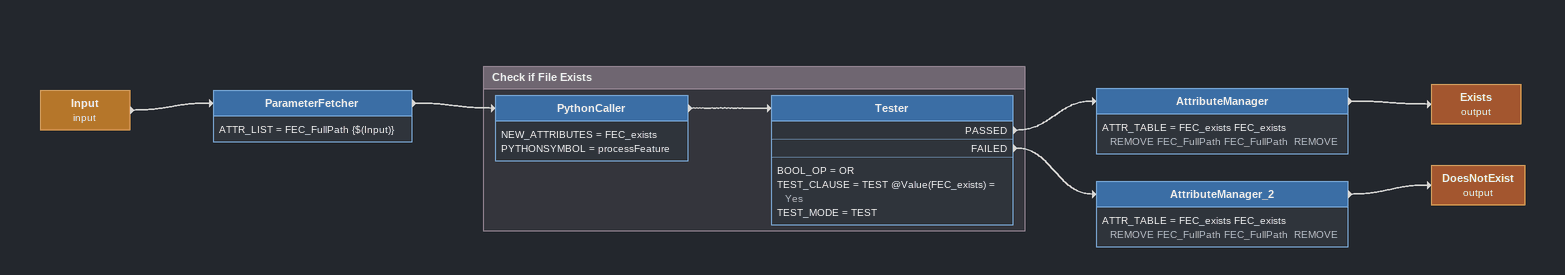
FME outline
Input (input)
    -> ParameterFetcher
ParameterFetcher
    ATTR_LIST = FEC_FullPath {$(Input)}
    -> PythonCaller
AttributeManager
    ATTR_TABLE = FEC_exists FEC_exists  REMOVE FEC_FullPath FEC_FullPath  REMOVE
    -> Exists (output)
Exists (output)
AttributeManager_2
    ATTR_TABLE = FEC_exists FEC_exists  REMOVE FEC_FullPath FEC_FullPath  REMOVE
    -> DoesNotExist (output)
DoesNotExist (output)

Bookmark: Check if File Exists
PythonCaller
    NEW_ATTRIBUTES = FEC_exists
    PYTHONSYMBOL = processFeature
    -> Tester
Tester
    BOOL_OP = OR
    TEST_CLAUSE = TEST @Value(FEC_exists) = Yes
    TEST_MODE = TEST
    PASSED -> AttributeManager
    FAILED -> AttributeManager_2
